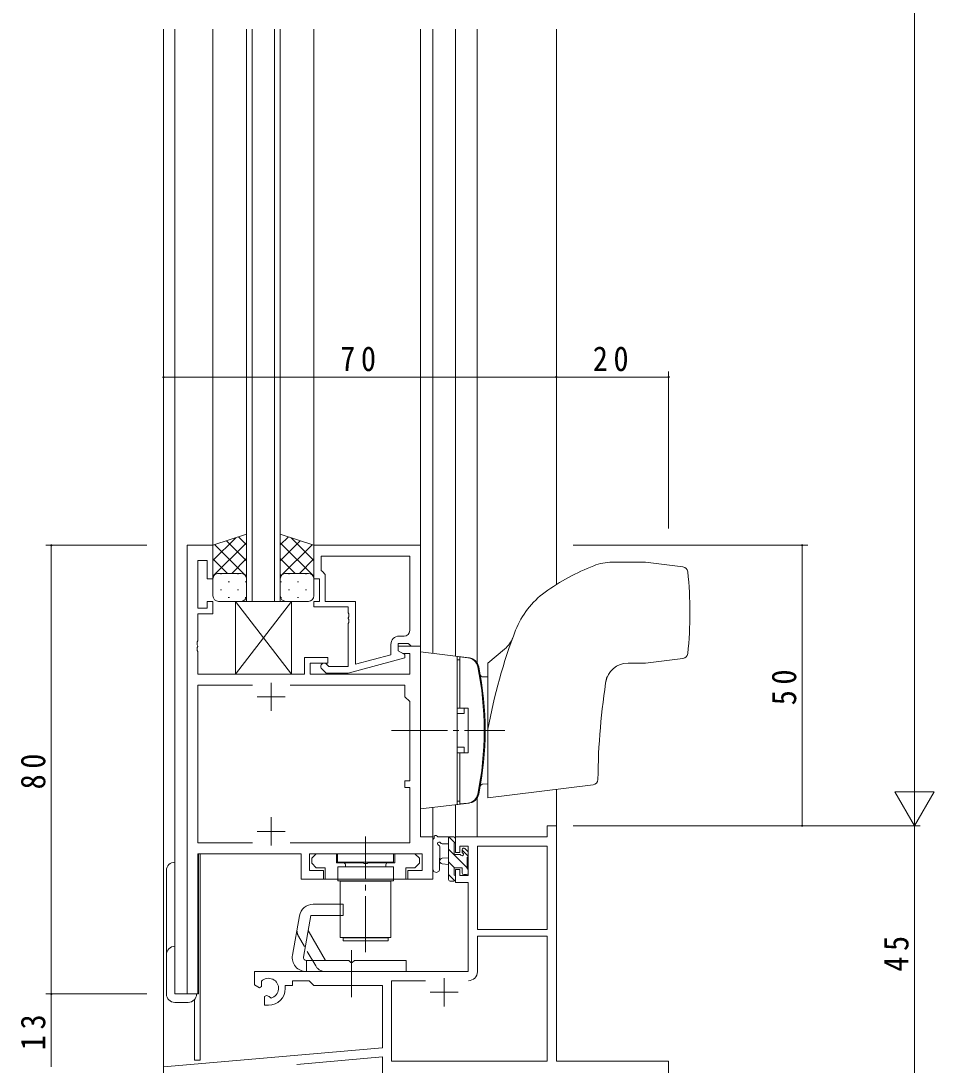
# Model space of a CAD drawing. Units: millimetres on the paper. Extents: x -397 to 397, y -282 to 282.
# Drawn here: x -215.3 to -52.6, y -173.4 to 12.8 of the extents above; entities that cross this region are included whole.
import ezdxf

# ---------------------------------------------------------------- set-up
doc = ezdxf.new("R2010")
doc.units = ezdxf.units.MM
doc.linetypes.add('USER2', pattern=[13, 10, -1, 1, -1])
doc.linetypes.add('USER4', pattern=[4, 3, -1])
for name, color, linetype, lineweight in [('0-3_YKK_11', 7, 'Continuous', 18), ('0-4_YKK_12', 2, 'Continuous', 18), ('0-6_YKK_13', 4, 'Continuous', 18), ('0-7_YKK_D', 6, 'Continuous', 18)]:
    doc.layers.add(name, color=color, linetype=linetype, lineweight=lineweight)
doc.styles.add('ＭＳ ゴシック', font='')
doc.styles.get('ＭＳ ゴシック').set_extended_font_data('MS Gothic')

msp = doc.modelspace()

# ---------------------------------------------------------------- linework, layer by layer
at = {"layer": '0-3_YKK_11'}
for p, q in [((-181.125, -80.7), (-185.725, -80.7)), ((-185.725, -80.7), (-185.725, -160.7)), ((-181.125, -86.7), (-181.125, -80.7)), ((-163.125, -80.7), (-163.125, -86.7)), ((-144.125, -80.7), (-163.125, -80.7)), ((-144.125, -98.7), (-144.125, -80.7)), ((-183.795, -83.4), (-182.125, -83.4)), ((-183.795, -91.9), (-183.795, -83.4)), ((-182.125, -83.4), (-182.125, -86.7)), ((-161.825, -82.63), (-146.055, -82.63)), ((-161.825, -85.2), (-161.825, -82.63)), ((-161.825, -82.63), (-146.055, -82.63)), ((-146.055, -82.63), (-146.055, -95.9)), ((-161.625, -85.4), (-161.825, -85.2)), ((-161.125, -85.9), (-161.625, -85.4)), ((-182.125, -86.7), (-181.125, -86.7)), ((-163.125, -86.7), (-162.125, -86.7)), ((-162.125, -86.7), (-162.125, -90.7)), ((-161.125, -90.7), (-161.125, -85.9)), ((-182.125, -90.7), (-182.125, -91.9)), ((-181.125, -90.7), (-182.125, -90.7)), ((-181.125, -92.9), (-181.125, -90.7)), ((-163.125, -90.7), (-163.125, -91.7)), ((-162.125, -90.7), (-163.125, -90.7)), ((-155.725, -90.7), (-161.125, -90.7)), ((-155.725, -101.908), (-155.725, -90.7)), ((-182.125, -91.9), (-183.795, -91.9)), ((-183.795, -92.9), (-181.125, -92.9)), ((-183.795, -97.742), (-183.795, -92.9)), ((-163.125, -91.7), (-157.025, -91.7)), ((-157.025, -91.7), (-157.025, -92.742)), ((-157.025, -92.742), (-156.905, -92.925)), ((-156.905, -92.925), (-156.905, -93.475)), ((-156.905, -93.475), (-157.025, -93.658)), ((-157.025, -93.658), (-157.025, -93.742)), ((-157.025, -93.742), (-156.905, -93.925)), ((-156.905, -94.475), (-157.025, -94.658)), ((-157.025, -94.658), (-157.025, -102.3)), ((-156.905, -93.925), (-156.905, -94.475)), ((-183.915, -97.925), (-183.795, -97.742)), ((-183.915, -98.475), (-183.915, -97.925)), ((-183.795, -98.658), (-183.915, -98.475)), ((-183.795, -98.742), (-183.795, -98.658)), ((-149.425, -98.4), (-149.425, -100.22)), ((-148.125, -98.2), (-146.325, -98.2)), ((-148.125, -99.5), (-148.125, -98.2)), ((-147.055, -96.9), (-147.925, -96.9)), ((-146.325, -98.2), (-146.125, -98.4)), ((-146.125, -98.4), (-145.825, -98.7)), ((-183.915, -98.925), (-183.795, -98.742)), ((-183.915, -99.475), (-183.915, -98.925)), ((-183.795, -99.658), (-183.915, -99.475)), ((-183.795, -103.7), (-183.795, -99.658)), ((-149.425, -100.22), (-155.725, -101.908)), ((-148.125, -98.7), (-148.125, -99.5)), ((-144.125, -98.7), (-148.125, -98.7)), ((-146.925, -100.193), (-148.125, -99.5)), ((-148.125, -99.5), (-147.259, -100)), ((-147.259, -100), (-146.055, -100)), ((-146.925, -100.793), (-146.925, -100.193)), ((-146.055, -100), (-146.055, -103.7)), ((-145.825, -98.7), (-144.125, -98.7)), ((-144.125, -132.7), (-144.125, -98.7)), ((-164.825, -100.7), (-164.825, -103.7)), ((-160.625, -100.7), (-164.825, -100.7)), ((-163.825, -101.7), (-160.625, -101.7)), ((-163.825, -103.7), (-163.825, -101.7)), ((-160.477, -102.3), (-160.901, -101.876)), ((-160.625, -101.7), (-160.625, -100.7)), ((-157.025, -102.3), (-160.477, -102.3)), ((-157.029, -103.5), (-146.925, -100.793)), ((-164.825, -103.7), (-183.795, -103.7)), ((-146.055, -103.7), (-163.825, -103.7)), ((-161.75, -102.724), (-160.974, -103.5)), ((-160.974, -103.5), (-157.029, -103.5)), ((-174.076, -105.63), (-183.795, -105.63)), ((-183.795, -105.63), (-183.795, -133.77)), ((-174.076, -105.63), (-183.795, -105.63)), ((-170.725, -105.2), (-170.725, -110.2)), ((-146.925, -105.63), (-167.375, -105.63)), ((-146.925, -107.7), (-146.925, -105.63)), ((-173.225, -107.7), (-168.225, -107.7)), ((-146.055, -108.57), (-146.925, -107.7)), ((-146.055, -122.7), (-146.055, -108.57)), ((-146.925, -122.7), (-146.055, -122.7)), ((-146.925, -123.9), (-146.925, -122.7)), ((-146.055, -123.9), (-146.925, -123.9)), ((-146.055, -133.77), (-146.055, -123.9)), ((-170.725, -129.2), (-170.725, -134.2)), ((-173.225, -131.7), (-168.225, -131.7)), ((-121.555, -130.7), (-121.555, -132.7)), ((-119.925, -130.7), (-121.555, -130.7)), ((-119.925, -172.7), (-119.925, -130.7)), ((-183.795, -133.77), (-174.076, -133.77)), ((-167.375, -133.77), (-146.055, -133.77)), ((-141.925, -132.7), (-144.125, -132.7)), ((-141.925, -140.2), (-141.925, -132.7)), ((-137.925, -132.7), (-137.925, -135.5)), ((-121.555, -132.7), (-137.925, -132.7)), ((-183.795, -135.7), (-165.425, -135.7)), ((-183.795, -160.7), (-183.795, -135.7)), ((-165.425, -135.7), (-165.425, -140.2)), ((-163.925, -135.7), (-143.855, -135.7)), ((-163.925, -138.7), (-163.925, -135.7)), ((-163.525, -136.5), (-162.725, -135.7)), ((-162.725, -135.7), (-159.125, -135.7)), ((-159.125, -135.7), (-159.125, -137.3)), ((-148.725, -135.7), (-145.125, -135.7)), ((-148.725, -137.3), (-148.725, -135.7)), ((-145.125, -135.7), (-144.325, -136.5)), ((-143.855, -135.7), (-143.855, -138.7)), ((-137.925, -135.5), (-137.125, -135.5)), ((-137.125, -134.33), (-135.625, -134.33)), ((-137.125, -135.5), (-137.125, -134.33)), ((-135.625, -134.33), (-135.625, -139.6)), ((-133.995, -134.33), (-133.995, -149.2)), ((-121.555, -134.33), (-133.995, -134.33)), ((-133.995, -134.33), (-133.995, -149.2)), ((-121.555, -149.2), (-121.555, -134.33)), ((-163.525, -137.4), (-163.525, -136.5)), ((-162.725, -138.2), (-163.525, -137.4)), ((-159.125, -137.3), (-154.384, -137.3)), ((-154.384, -137.3), (-154.2, -137.42)), ((-154.2, -137.42), (-153.65, -137.42)), ((-153.65, -137.42), (-153.467, -137.3)), ((-153.467, -137.3), (-148.725, -137.3)), ((-144.325, -137.4), (-145.125, -138.2)), ((-144.325, -136.5), (-144.325, -137.4)), ((-161.425, -138.7), (-163.925, -138.7)), ((-161.1, -138.2), (-162.725, -138.2)), ((-161.425, -140.2), (-161.425, -138.7)), ((-161.1, -140.2), (-161.1, -138.2)), ((-146.75, -138.2), (-146.75, -140.2)), ((-145.125, -138.2), (-146.75, -138.2)), ((-146.425, -138.7), (-146.425, -140.2)), ((-143.855, -138.7), (-146.425, -138.7)), ((-137.925, -138.5), (-137.925, -140.8)), ((-137.125, -138.5), (-137.925, -138.5)), ((-137.125, -139.6), (-137.125, -138.5)), ((-135.625, -139.6), (-137.125, -139.6)), ((-165.425, -140.2), (-161.425, -140.2)), ((-146.75, -140.2), (-161.1, -140.2)), ((-146.425, -140.2), (-141.925, -140.2)), ((-137.925, -140.8), (-135.625, -140.8)), ((-135.625, -140.8), (-135.625, -156.7)), ((-133.995, -149.2), (-121.555, -149.2)), ((-133.995, -150.4), (-133.995, -156.73)), ((-121.555, -150.4), (-133.995, -150.4)), ((-121.555, -172.7), (-121.555, -150.4)), ((-173.725, -156.7), (-173.725, -159.065)), ((-135.625, -156.7), (-173.725, -156.7)), ((-139.925, -157.9), (-139.925, -162.9)), ((-173.725, -159.065), (-172.825, -159.585)), ((-172.825, -159.585), (-172.475, -159.382)), ((-172.452, -158.878), (-172.49, -158.419)), ((-172.475, -159.382), (-172.452, -158.878)), ((-168.225, -159.2), (-166.925, -159.2)), ((-168.225, -159.7), (-168.225, -159.2)), ((-166.925, -158.33), (-163.995, -158.33)), ((-166.925, -159.2), (-166.925, -158.33)), ((-163.995, -158.33), (-163.125, -159.2)), ((-163.125, -159.2), (-150.925, -159.2)), ((-150.925, -159.2), (-150.925, -170.288)), ((-143.276, -158.33), (-149.295, -158.33)), ((-149.295, -158.33), (-149.295, -172.7)), ((-143.276, -158.33), (-149.295, -158.33)), ((-185.725, -160.7), (-183.795, -160.7)), ((-171.575, -160.941), (-171.925, -161.143)), ((-171.925, -161.143), (-171.925, -162.7)), ((-171.127, -161.174), (-171.575, -160.941)), ((-170.748, -161.436), (-171.127, -161.174)), ((-142.425, -160.4), (-137.425, -160.4)), ((-171.925, -162.7), (-171.225, -162.7)), ((-150.925, -170.288), (-189.925, -173.7)), ((-166.192, -173.26), (-150.925, -171.924)), ((-166.192, -173.26), (-150.925, -171.924)), ((-150.925, -171.924), (-150.925, -184.07)), ((-149.295, -172.7), (-121.555, -172.7)), ((-99.925, -172.7), (-119.925, -172.7)), ((-99.925, -175.7), (-99.925, -172.7))]:
    msp.add_line(p, q, dxfattribs=at)
for centre, radius, start, end in [((-147.055, -95.9), 1, 270.00001, 359.99999), ((-147.925, -98.4), 1.5, 90.00001, 179.99999), ((-161.325, -102.3), 0.6, 44.99999, 225.00001), ((-171.225, -159.7), 1.8, 285.36688, 134.63312), ((-135.595, -156.73), 1.6, 270.00001, 359.99999), ((-171.225, -159.7), 3, 270.00001, 359.99999)]:
    msp.add_arc(centre, radius, start, end, dxfattribs=at)
at = {"layer": '0-4_YKK_12'}
for p, q in [((-189.925, 11.3), (-189.925, -205.7)), ((-187.925, 11.3), (-187.925, -160.7)), ((-181.125, -80.7), (-181.125, 11.3)), ((-175.125, -90.7), (-175.125, 11.3)), ((-174.125, -90.7), (-174.125, 11.3)), ((-170.125, -90.7), (-170.125, 11.3)), ((-169.125, -90.7), (-169.125, 11.3)), ((-163.125, -80.7), (-163.125, 11.3)), ((-144.125, -81), (-144.125, 11.3)), ((-141.925, -99.983), (-141.925, 11.3)), ((-137.925, 11.3), (-137.925, -100.474)), ((-134.025, 11.3), (-134.025, -101.684)), ((-119.925, 11.3), (-119.925, -87.706)), ((-181.125, -85.7), (-181.125, -34.92)), ((-163.125, -85.7), (-163.125, -34.92)), ((-175.125, -89.7), (-175.125, -90.7)), ((-169.125, -90.7), (-175.125, -90.7)), ((-134.025, -101.988), (-134.025, -102.013)), ((-144.125, -103.7), (-144.125, -132.699)), ((-119.925, -124.215), (-119.925, -172.4)), ((-134.025, -125.413), (-134.025, -125.437)), ((-134.025, -125.741), (-134.025, -131.2)), ((-134.025, -125.741), (-134.025, -132.7)), ((-141.925, -127.443), (-141.925, -140.2)), ((-137.925, -126.951), (-137.925, -132.7)), ((-144.125, -132.699), (-141.925, -132.699)), ((-137.555, -132.7), (-137.925, -132.7)), ((-134.025, -132.7), (-137.925, -132.7)), ((-165.425, -135.7), (-183.725, -135.7)), ((-183.725, -160.7), (-183.725, -135.7)), ((-183.425, -135.7), (-183.425, -172.5)), ((-165.425, -140.2), (-165.425, -135.7)), ((-165.425, -140.2), (-141.925, -140.2)), ((-187.925, -160.7), (-183.725, -160.7)), ((-187.925, -160.7), (-183.725, -160.7)), ((-184.425, -161.72), (-184.425, -172.5)), ((-183.425, -172.5), (-184.425, -172.5))]:
    msp.add_line(p, q, dxfattribs=at)
at = {"layer": '0-6_YKK_13'}
for p, q in [((-175.125, -78.7), (-181.125, -80.7)), ((-181.125, -83.403), (-177.07, -79.348)), ((-175.125, -83.451), (-178.689, -79.888)), ((-175.125, -80.623), (-176.568, -79.181)), ((-175.125, -86.7), (-175.125, -78.7)), ((-169.125, -78.7), (-163.125, -80.7)), ((-169.125, -86.7), (-169.125, -78.7)), ((-169.125, -80.623), (-167.683, -79.181)), ((-169.125, -83.451), (-165.562, -79.888)), ((-163.125, -83.403), (-167.18, -79.348)), ((-181.125, -86.232), (-175.125, -80.232)), ((-181.125, -80.7), (-181.125, -86.7)), ((-175.125, -86.28), (-180.81, -80.595)), ((-163.125, -86.232), (-169.125, -80.232)), ((-169.125, -86.28), (-163.441, -80.595)), ((-163.125, -80.7), (-163.125, -86.7)), ((-178.534, -85.7), (-181.125, -83.108)), ((-177.765, -85.7), (-175.125, -83.06)), ((-166.486, -85.7), (-169.125, -83.06)), ((-165.717, -85.7), (-163.125, -83.108)), ((-104.187, -83.713), (-109.972, -83.713)), ((-104.065, -83.72), (-97.392, -84.539)), ((-180.941, -86.121), (-181.125, -85.937)), ((-181.125, -89.7), (-181.125, -86.7)), ((-180.125, -85.7), (-176.125, -85.7)), ((-180.125, -85.7), (-176.125, -85.7)), ((-179.805, -85.79), (-179.605, -85.79)), ((-178.39, -87.205), (-178.19, -87.205)), ((-176.775, -85.79), (-176.575, -85.79)), ((-175.36, -87.205), (-175.16, -87.205)), ((-175.33, -86.094), (-175.125, -85.889)), ((-175.125, -86.7), (-175.125, -89.7)), ((-168.92, -86.094), (-169.125, -85.889)), ((-169.125, -86.7), (-169.125, -89.7)), ((-168.89, -87.205), (-169.09, -87.205)), ((-164.125, -85.7), (-168.125, -85.7)), ((-164.125, -85.7), (-168.125, -85.7)), ((-167.475, -85.79), (-167.675, -85.79)), ((-165.86, -87.205), (-166.06, -87.205)), ((-164.445, -85.79), (-164.645, -85.79)), ((-163.31, -86.121), (-163.125, -85.937)), ((-163.125, -89.7), (-163.125, -86.7)), ((-179.805, -88.62), (-179.605, -88.62)), ((-176.775, -88.62), (-176.575, -88.62)), ((-167.475, -88.62), (-167.675, -88.62)), ((-164.445, -88.62), (-164.645, -88.62)), ((-176.125, -90.7), (-180.125, -90.7)), ((-178.39, -90.035), (-178.19, -90.035)), ((-177.125, -90.7), (-177.125, -103.7)), ((-177.125, -90.7), (-167.125, -90.7)), ((-177.125, -90.7), (-167.125, -103.7)), ((-167.125, -90.7), (-177.125, -103.7)), ((-175.36, -90.035), (-175.183, -90.035)), ((-168.89, -90.035), (-169.068, -90.035)), ((-168.125, -90.7), (-164.125, -90.7)), ((-167.125, -103.7), (-167.125, -90.7)), ((-165.86, -90.035), (-166.06, -90.035)), ((-135.467, -100.776), (-144.125, -99.713)), ((-144.125, -99.713), (-144.125, -127.713)), ((-137.625, -100.511), (-137.625, -126.915)), ((-129.147, -99.213), (-132.125, -101.713)), ((-137.625, -101.113), (-137.125, -101.113)), ((-137.625, -101.113), (-137.625, -109.713)), ((-137.125, -100.613), (-135.709, -100.737)), ((-137.125, -100.613), (-137.125, -109.713)), ((-132.125, -101.713), (-132.125, -125.713)), ((-104.187, -101.713), (-107.167, -101.713)), ((-97.392, -100.886), (-104.065, -101.705)), ((-177.125, -103.7), (-167.125, -103.7)), ((-132.125, -104.178), (-133.007, -104.162)), ((-135.625, -109.713), (-137.625, -109.713)), ((-136.358, -109.713), (-136.358, -110.713)), ((-135.625, -109.713), (-135.625, -117.713)), ((-137.625, -110.713), (-136.358, -110.713)), ((-137.625, -116.713), (-136.358, -116.713)), ((-136.358, -117.713), (-136.358, -116.713)), ((-137.625, -126.313), (-137.625, -117.713)), ((-135.625, -117.713), (-137.625, -117.713)), ((-137.125, -126.813), (-137.125, -117.713)), ((-132.125, -123.248), (-133.007, -123.263)), ((-113.399, -123.413), (-132.125, -125.713)), ((-137.625, -126.313), (-137.125, -126.313)), ((-135.467, -126.65), (-144.125, -127.713)), ((-137.125, -126.813), (-135.709, -126.689)), ((-141.925, -138.428), (-141.925, -133.266)), ((-138.225, -132.7), (-140.906, -132.7)), ((-140.306, -133.9), (-139.125, -133.9)), ((-139.125, -132.7), (-139.125, -140.3)), ((-138.017, -133.768), (-139.085, -132.7)), ((-138.125, -135.8), (-138.125, -133.8)), ((-137.925, -133.6), (-137.925, -133)), ((-148.925, -135.7), (-158.925, -135.7)), ((-158.925, -135.7), (-158.925, -137.2)), ((-148.925, -137.2), (-148.925, -135.7)), ((-140.725, -138.428), (-140.723, -134.467)), ((-135.825, -138.205), (-139.125, -134.905)), ((-137.186, -135.8), (-138.125, -135.8)), ((-136.725, -135), (-136.725, -135.339)), ((-135.632, -136.153), (-136.725, -135.06)), ((-135.713, -135.288), (-136.213, -134.788)), ((-135.625, -136.1), (-135.625, -135.5)), ((-187.925, -137.2), (-187.925, -160.7)), ((-148.925, -137.2), (-158.925, -137.2)), ((-157.525, -138), (-157.525, -137.7)), ((-150.325, -138), (-150.325, -137.7)), ((-139.125, -136.4), (-140.27, -136.502)), ((-139.125, -137.6), (-140.27, -137.498)), ((-138.075, -138.2), (-139.125, -137.15)), ((-135.825, -138.4), (-135.825, -136.3)), ((-189.425, -160.7), (-189.425, -138.7)), ((-158.875, -138), (-158.875, -140.5)), ((-148.975, -138), (-158.875, -138)), ((-157.525, -138), (-150.325, -138)), ((-148.975, -140.5), (-148.975, -138)), ((-138.011, -140.51), (-139.125, -139.395)), ((-138.125, -138.2), (-136.725, -138.2)), ((-138.125, -139.5), (-138.125, -138.2)), ((-136.725, -138.2), (-136.725, -139.1)), ((-136.425, -139.4), (-135.925, -139.4)), ((-135.625, -139.1), (-135.625, -138.6)), ((-158.875, -140.5), (-148.975, -140.5)), ((-149.425, -140.6), (-158.425, -140.6)), ((-158.425, -140.6), (-158.425, -150.6)), ((-156.925, -140.5), (-150.925, -140.5)), ((-156.925, -140.6), (-156.925, -140.5)), ((-150.925, -140.6), (-150.925, -140.5)), ((-149.425, -150.6), (-149.425, -140.6)), ((-138.825, -140.6), (-138.225, -140.6)), ((-137.925, -140.3), (-137.925, -139.7)), ((-163.256, -144.7), (-157.925, -144.7)), ((-157.925, -144.7), (-157.925, -146.7)), ((-165.718, -146.766), (-166.952, -153.766)), ((-163.675, -146.7), (-164.983, -154.113)), ((-163.675, -146.7), (-157.925, -146.7)), ((-161.086, -154.7), (-164.15, -149.393)), ((-149.425, -150.6), (-158.425, -150.6)), ((-157.925, -150.7), (-149.925, -150.7)), ((-157.925, -151.2), (-157.925, -150.7)), ((-149.925, -150.7), (-149.925, -151.2)), ((-157.925, -151.2), (-149.925, -151.2)), ((-164.49, -154.7), (-156.925, -154.7)), ((-164.425, -154.7), (-164.425, -156.7)), ((-156.525, -155.1), (-156.925, -154.7)), ((-156.525, -155.1), (-156.325, -155.1)), ((-156.325, -155.1), (-155.925, -154.7)), ((-155.925, -154.7), (-146.675, -154.7)), ((-146.675, -154.7), (-146.675, -156.7)), ((-146.675, -156.7), (-164.49, -156.7)), ((-187.925, -160.7), (-184.025, -160.7)), ((-185.525, -162.2), (-187.925, -162.2))]:
    msp.add_line(p, q, dxfattribs=at)
at = {"layer": '0-6_YKK_13', "linetype": 'USER2'}
for p, q in [((-149.325, -113.713), (-129.125, -113.713)), ((-153.925, -153.259), (-153.925, -132.627)), ((-156.425, -161.259), (-156.425, -152.882))]:
    msp.add_line(p, q, dxfattribs=at)
at = {"layer": '0-6_YKK_13', "linetype": 'USER4'}
for p, q in [((-162.818, -155.7), (-165.882, -150.393)), ((-156.925, -150.7), (-156.925, -150.6)), ((-150.925, -150.7), (-150.925, -150.6))]:
    msp.add_line(p, q, dxfattribs=at)
at = {"layer": '0-6_YKK_13'}
for centre, radius, start, end in [((-109.972, -92.713), 9, 90, 111.48501), ((-104.187, -84.713), 1, 83, 90), ((-98.618, -121.559), 40, 111.48501, 125.67719), ((-97.514, -85.532), 1, 6.19895, 83), ((-163.625, -92.713), 67.5, 353.80105, 6.19895), ((-180.125, -86.7), 1, 89.9999, 179.9999), ((-180.125, -86.7), 1, 89.9999, 179.9999), ((-176.125, -86.7), 1, 359.9999, 89.9999), ((-176.125, -86.7), 1, 359.9999, 89.9999), ((-168.125, -86.7), 1, 90.0001, 180.0001), ((-168.125, -86.7), 1, 90.0001, 180.0001), ((-164.125, -86.7), 1, 0.0001, 90.0001), ((-164.125, -86.7), 1, 0.0001, 90.0001), ((-113.198, -101.251), 15, 125.67719, 158.89946), ((-180.125, -89.7), 1, 179.9999, 269.9999), ((-176.125, -89.7), 1, 269.9999, 359.9999), ((-168.125, -89.7), 1, 180.0001, 270.0001), ((-164.125, -89.7), 1, 270.0001, 0.0001), ((-37.625, -130.413), 96.004, 158.89946, 169.84414), ((-132.361, -95.383), 5, 310, 339.70749), ((-97.514, -99.893), 1, 277, 353.80105), ((-135.883, -102.729), 2, 11.35225, 85), ((-135.889, -102.739), 2, 11.34174, 83), ((-135.711, -102.761), 2, 11.31884, 83), ((-190.599, -113.713), 57.8, 348.65884, 11.34174), ((-190.592, -113.713), 57.8, 348.64775, 11.35225), ((-190.425, -113.713), 57.8, 348.68116, 11.31884), ((-107.167, -105.713), 4, 90, 171.22235), ((-104.187, -100.713), 1, 270, 277), ((-132.998, -103.662), 0.5, 189.92669, 269), ((7.475, -123.414), 120, 170.7609, 179.52958), ((-113.521, -122.421), 1, 277, 359.52958), ((-132.998, -123.763), 0.5, 91, 170.07331), ((-135.883, -124.696), 2, 275, 348.64775), ((-135.889, -124.686), 2, 277, 348.65826), ((-135.711, -124.664), 2, 277, 348.68116), ((-141.625, -133.266), 0.3, 130.52878, 180), ((-142.015, -132.81), 0.3, 310.52878, 10.52878), ((-141.425, -132.7), 0.3, 30, 190.52878), ((-140.906, -132.4), 0.3, 210, 270), ((-140.825, -133.9), 0.3, 30, 250.81024), ((-140.306, -133.6), 0.3, 210, 270), ((-138.225, -133), 0.3, 0, 90), ((-138.125, -133.6), 0.2, 270, 0), ((-141.023, -134.467), 0.3, 359.95977, 70.81024), ((-137.186, -136.1), 0.3, 33.05573, 90), ((-136.725, -135.8), 0.25, 213.05573, 56.94427), ((-136.425, -135), 0.3, 45, 180), ((-136.425, -135.339), 0.3, 180, 236.94427), ((-135.925, -135.5), 0.3, 0, 45), ((-187.925, -138.7), 1.5, 90, 180), ((-158.025, -137.7), 0.5, 0, 90), ((-149.825, -137.7), 0.5, 90, 180), ((-140.225, -137), 0.5, 95.09207, 264.90793), ((-135.825, -136.1), 0.2, 270, 0), ((-141.325, -138.428), 0.6, 179.95977, 359.95977), ((-138.125, -139.7), 0.2, 0, 90), ((-136.425, -139.1), 0.3, 180, 270), ((-135.925, -139.1), 0.3, 270, 0), ((-135.825, -138.6), 0.2, 0, 90), ((-138.825, -140.3), 0.3, 180, 270), ((-138.225, -140.3), 0.3, 270, 0), ((-163.256, -147.2), 2.5, 90, 170), ((-187.925, -153.7), 1.5, 90, 180), ((-164.49, -154.2), 2.5, 170, 270), ((-164.49, -154.2), 0.5, 170, 270), ((-187.925, -160.7), 1.5, 180, 270), ((-185.525, -160.7), 1.5, 270, 0)]:
    msp.add_arc(centre, radius, start, end, dxfattribs=at)
at = {"layer": '0-6_YKK_13', "linetype": 'USER4'}
for centre, start, end in [((-164.15, -149.393), 170, 210), ((-161.086, -154.7), 210, 270)]:
    msp.add_arc(centre, 2, start, end, dxfattribs=at)
at = {"layer": '0-7_YKK_D'}
for p, q in [((-56.125, -123.7), (-56.125, 162.3)), ((-189.925, -77.7), (-189.925, -49.7)), ((-119.925, -77.7), (-119.925, -49.7)), ((-119.925, -77.7), (-119.925, -49.7)), ((-99.925, -77.7), (-99.925, -49.7)), ((-189.925, -50.7), (-119.925, -50.7)), ((-119.925, -50.7), (-99.925, -50.7)), ((-192.925, -80.7), (-210.925, -80.7)), ((-209.925, -80.7), (-209.925, -160.7)), ((-116.925, -80.7), (-75.125, -80.7)), ((-76.125, -130.7), (-76.125, -80.7)), ((-56.125, -130.7), (-56.125, -118.576)), ((-52.625, -124.638), (-59.625, -124.638)), ((-56.125, -130.7), (-59.625, -124.638)), ((-56.125, -130.7), (-52.625, -124.638)), ((-116.925, -130.7), (-55.125, -130.7)), ((-116.925, -130.7), (-55.125, -130.7)), ((-116.925, -130.7), (-75.125, -130.7)), ((-56.125, -175.7), (-56.125, -130.7)), ((-192.925, -160.7), (-210.925, -160.7)), ((-192.925, -160.7), (-210.925, -160.7)), ((-209.925, -173.7), (-209.925, -160.7))]:
    msp.add_line(p, q, dxfattribs=at)
for centre, start, end in [((-189.925, -50.7), 0, 180), ((-189.925, -50.7), 180, 0), ((-119.925, -50.7), 0, 180), ((-119.925, -50.7), 0, 180), ((-119.925, -50.7), 180, 0), ((-119.925, -50.7), 180, 0), ((-99.925, -50.7), 0, 180), ((-99.925, -50.7), 180, 0), ((-209.925, -80.7), 90, 270), ((-209.925, -80.7), 270, 90), ((-76.125, -80.7), 90, 270), ((-76.125, -80.7), 270, 90), ((-76.125, -130.7), 90, 270), ((-76.125, -130.7), 270, 90), ((-209.925, -160.7), 90, 270), ((-209.925, -160.7), 90, 270), ((-209.925, -160.7), 270, 90), ((-209.925, -160.7), 270, 90)]:
    msp.add_arc(centre, 0.106, start, end, dxfattribs=at)

# ---------------------------------------------------------------- texts
at = {"layer": '0-7_YKK_D', "color": 7, "char_height": 4.399, "attachment_point": 7, "style": 'ＭＳ ゴシック'}
for s, insert in [('\\T1.37;\\W0.9;70', (-158.445, -49.7)), ('\\T1.37;\\W0.9;20', (-113.445, -49.7))]:
    msp.add_mtext(s, dxfattribs=dict(at, insert=insert))
at = {"layer": '0-7_YKK_D', "color": 7, "char_height": 4.399, "attachment_point": 7, "rotation": 90, "style": 'ＭＳ ゴシック'}
for s, insert in [('\\T1.37;\\W0.9;50', (-77.125, -109.22)), ('\\T1.37;\\W0.9;80', (-210.925, -124.22)), ('\\T1.37;\\W0.9;45', (-57.125, -156.72)), ('\\T1.37;\\W0.9;13', (-210.925, -170.72))]:
    msp.add_mtext(s, dxfattribs=dict(at, insert=insert))

doc.saveas('drawing.dxf')
